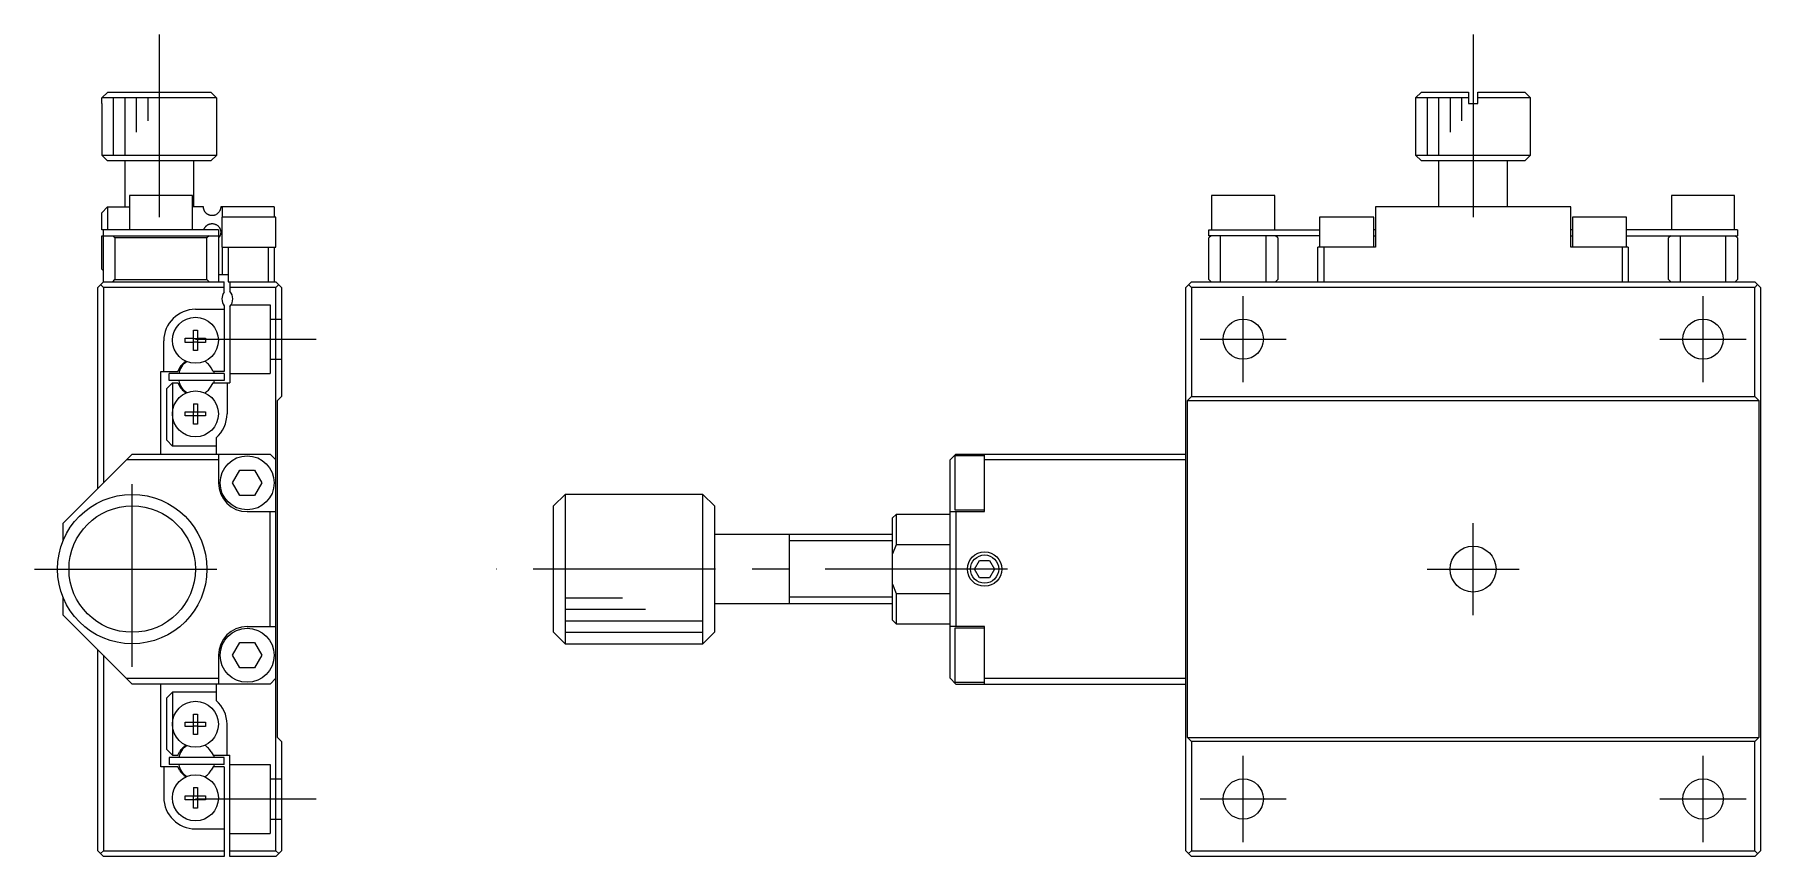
# Model space of a CAD drawing. Extents: x 0 to 320, y -8 to 186.
# Drawn here: x 170 to 320.2, y 64.5 to 136 of the extents above; entities that cross this region are included whole.
import ezdxf

# ---------------------------------------------------------------- set-up
doc = ezdxf.new("R2010")
doc.units = 0
doc.header["$LTSCALE"] = 0.5
doc.linetypes.add('CENTER', pattern=[50.8, 31.75, -6.35, 6.35, -6.35])
doc.linetypes.add('DASHED', pattern=[19.05, 12.7, -6.35])
for name, color, linetype in [('MSM_CENTER', 1, 'CENTER'), ('MSM_CONTINUOUS', 7, 'CONTINUOUS'), ('MSM_DASHED', 4, 'DASHED'), ('MSM_NARROW', 5, 'CONTINUOUS')]:
    doc.layers.add(name, color=color, linetype=linetype)

msp = doc.modelspace()

# ---------------------------------------------------------------- linework, layer by layer
at = {"layer": 'MSM_CENTER'}
for p, q in [((180.85, 136), (180.85, 120)), ((295.155071, 136), (295.155071, 119)), ((275.155071, 105.75), (275.155071, 113.25)), ((315.155071, 105.75), (315.155071, 113.25)), ((184, 109.5), (194.5, 109.5)), ((271.405071, 109.5), (278.905071, 109.5)), ((311.405071, 109.5), (318.905071, 109.5)), ((178.5, 81), (178.5, 98)), ((295.155071, 85.5), (295.155071, 93.5)), ((170, 89.5), (187, 89.5)), ((254.655071, 89.5), (210.155071, 89.5)), ((291.155071, 89.5), (299.155071, 89.5)), ((275.155071, 65.75), (275.155071, 73.25)), ((315.155071, 65.75), (315.155071, 73.25)), ((184, 69.5), (194.5, 69.5)), ((271.405071, 69.5), (278.905071, 69.5)), ((311.405071, 69.5), (318.905071, 69.5))]:
    msp.add_line(p, q, dxfattribs=at)
at = {"layer": 'MSM_CONTINUOUS'}
for p, q in [((175.866026, 130.5), (176.367813, 131)), ((176.367813, 131), (185.332187, 131)), ((185.332187, 131), (185.833974, 130.5)), ((290.655071, 131), (290.155071, 130.5)), ((290.655071, 131), (294.755071, 131)), ((294.755071, 131), (294.755071, 130)), ((295.555071, 130), (295.555071, 131)), ((295.555071, 131), (299.655071, 131)), ((300.155071, 130.5), (299.655071, 131)), ((175.85, 130), (175.866026, 130)), ((175.85, 130), (175.85, 125.5)), ((175.866026, 130), (175.866026, 130.5)), ((185.833974, 130.5), (175.866026, 130.5)), ((185.833974, 130.5), (185.833974, 130)), ((185.833974, 130), (185.85, 130)), ((185.85, 125.5), (185.85, 130)), ((294.755071, 130.5), (290.155071, 130.5)), ((290.155071, 130.5), (290.155071, 125.5)), ((294.755071, 130), (295.555071, 130)), ((300.155071, 130.5), (295.555071, 130.5)), ((300.155071, 125.5), (300.155071, 130.5)), ((175.85, 125.5), (185.85, 125.5)), ((175.85, 125.5), (176.35, 125)), ((185.35, 125), (176.35, 125)), ((177.85, 125), (177.85, 121)), ((183.85, 121), (183.85, 125)), ((185.35, 125), (185.85, 125.5)), ((290.155071, 125.5), (300.155071, 125.5)), ((290.155071, 125.5), (290.655071, 125)), ((299.655071, 125), (290.655071, 125)), ((292.155071, 125), (292.155071, 121)), ((298.155071, 121), (298.155071, 125)), ((299.655071, 125), (300.155071, 125.5)), ((183.75, 122), (178.25, 122)), ((178.25, 122), (178.25, 119)), ((183.75, 119), (183.75, 122)), ((277.905071, 122), (272.405071, 122)), ((272.405071, 122), (272.405071, 119)), ((277.905071, 119), (277.905071, 122)), ((317.905071, 122), (312.405071, 122)), ((312.405071, 122), (312.405071, 119)), ((317.905071, 119), (317.905071, 122)), ((176.35, 121), (175.85, 120.5)), ((175.85, 119), (175.85, 120.5)), ((176.35, 121), (176.35, 119)), ((176.35, 121), (178.25, 121)), ((184.7, 121), (183.75, 121)), ((184.700794, 120.965506), (184.7, 121)), ((184.703171, 120.931104), (184.700794, 120.965506)), ((184.707074, 120.89724), (184.703171, 120.931104)), ((184.7125, 120.863642), (184.707074, 120.89724)), ((184.716837, 120.841975), (184.7125, 120.863642)), ((184.721802, 120.820479), (184.716837, 120.841975)), ((184.728934, 120.793696), (184.721802, 120.820479)), ((184.737029, 120.767253), (184.728934, 120.793696)), ((184.74606, 120.741218), (184.737029, 120.767253)), ((184.755828, 120.716057), (184.74606, 120.741218)), ((184.766457, 120.691346), (184.755828, 120.716057)), ((184.77791, 120.66714), (184.766457, 120.691346)), ((184.787375, 120.648676), (184.77791, 120.66714)), ((184.79731, 120.630548), (184.787375, 120.648676)), ((184.809594, 120.609642), (184.79731, 120.630548)), ((184.822486, 120.589238), (184.809594, 120.609642)), ((184.83595, 120.569369), (184.822486, 120.589238)), ((184.856881, 120.54097), (184.83595, 120.569369)), ((184.878919, 120.513824), (184.856881, 120.54097)), ((184.897706, 120.492586), (184.878919, 120.513824)), ((184.917125, 120.472228), (184.897706, 120.492586)), ((184.93711, 120.452785), (184.917125, 120.472228)), ((184.955346, 120.436247), (184.93711, 120.452785)), ((184.973958, 120.420445), (184.955346, 120.436247)), ((185.000024, 120.399983), (184.973958, 120.420445)), ((185.026639, 120.380916), (185.000024, 120.399983)), ((185.053462, 120.363402), (185.026639, 120.380916)), ((185.080656, 120.347248), (185.053462, 120.363402)), ((185.107834, 120.3326), (185.080656, 120.347248)), ((185.135229, 120.319251), (185.107834, 120.3326)), ((185.162545, 120.307274), (185.135229, 120.319251)), ((185.189949, 120.296527), (185.162545, 120.307274)), ((185.211196, 120.289034), (185.189949, 120.296527)), ((185.232437, 120.282249), (185.211196, 120.289034)), ((185.263295, 120.273611), (185.232437, 120.282249)), ((185.294044, 120.266395), (185.263295, 120.273611)), ((185.324603, 120.260557), (185.294044, 120.266395)), ((185.369514, 120.254331), (185.324603, 120.260557)), ((185.413777, 120.250875), (185.369514, 120.254331)), ((185.453111, 120.250006), (185.413777, 120.250875)), ((185.481812, 120.250675), (185.453111, 120.250006)), ((185.523857, 120.253645), (185.481812, 120.250675)), ((185.564922, 120.258857), (185.523857, 120.253645)), ((185.617441, 120.26893), (185.564922, 120.258857)), ((185.668068, 120.282402), (185.617441, 120.26893)), ((185.716024, 120.298764), (185.668068, 120.282402)), ((185.762036, 120.317993), (185.716024, 120.298764)), ((185.805619, 120.33967), (185.762036, 120.317993)), ((185.847259, 120.363851), (185.805619, 120.33967)), ((185.885773, 120.389588), (185.847259, 120.363851)), ((185.922448, 120.417511), (185.885773, 120.389588)), ((185.957013, 120.447335), (185.922448, 120.417511)), ((185.989764, 120.479275), (185.957013, 120.447335)), ((186.020378, 120.512998), (185.989764, 120.479275)), ((186.049195, 120.548928), (186.020378, 120.512998)), ((186.075957, 120.586862), (186.049195, 120.548928)), ((186.10088, 120.627367), (186.075957, 120.586862)), ((186.114734, 120.652677), (186.10088, 120.627367)), ((186.127896, 120.679122), (186.114734, 120.652677)), ((186.140319, 120.706812), (186.127896, 120.679122)), ((186.149022, 120.728203), (186.140319, 120.706812)), ((186.157278, 120.750461), (186.149022, 120.728203)), ((186.165036, 120.773658), (186.157278, 120.750461)), ((186.172248, 120.797867), (186.165036, 120.773658)), ((186.176756, 120.814727), (186.172248, 120.797867)), ((186.180973, 120.832135), (186.176756, 120.814727)), ((186.184868, 120.850104), (186.180973, 120.832135)), ((186.187492, 120.863601), (186.184868, 120.850104)), ((186.189916, 120.877432), (186.187492, 120.863601)), ((186.192122, 120.891581), (186.189916, 120.877432)), ((186.19409, 120.906031), (186.192122, 120.891581)), ((186.19542, 120.917282), (186.19409, 120.906031)), ((186.196595, 120.928746), (186.19542, 120.917282)), ((186.197607, 120.940388), (186.196595, 120.928746)), ((186.198451, 120.95217), (186.197607, 120.940388)), ((186.199119, 120.964059), (186.198451, 120.95217)), ((186.199604, 120.976017), (186.199119, 120.964059)), ((186.1999, 120.988009), (186.199604, 120.976017)), ((186.2, 121), (186.1999, 120.988009)), ((190.85, 121), (186.2, 121)), ((186.35, 120.1), (186.35, 121)), ((190.85, 121), (190.85, 120.1)), ((303.655071, 121), (286.655071, 121)), ((286.655071, 121), (286.655071, 117.5)), ((303.655071, 117.5), (303.655071, 121)), ((186, 119), (175.85, 119)), ((176, 114.5), (176, 119)), ((184.727158, 119), (184.734773, 119.025719)), ((184.734773, 119.025719), (184.74328, 119.051087)), ((184.74328, 119.051087), (184.752649, 119.076046)), ((184.752649, 119.076046), (184.762046, 119.098695)), ((184.762046, 119.098695), (184.772144, 119.120953)), ((184.772144, 119.120953), (184.782914, 119.142777)), ((184.782914, 119.142777), (184.795711, 119.166612)), ((184.795711, 119.166612), (184.809293, 119.189862)), ((184.809293, 119.189862), (184.823612, 119.212478)), ((184.823612, 119.212478), (184.838172, 119.233781)), ((184.838172, 119.233781), (184.853367, 119.254453)), ((184.853367, 119.254453), (184.86915, 119.274461)), ((184.86915, 119.274461), (184.891865, 119.300984)), ((184.891865, 119.300984), (184.915548, 119.326176)), ((184.915548, 119.326176), (184.933703, 119.344)), ((184.933703, 119.344), (184.952303, 119.361067)), ((184.952303, 119.361067), (184.971298, 119.37736)), ((184.971298, 119.37736), (184.993162, 119.39481)), ((184.993162, 119.39481), (185.015433, 119.41127)), ((185.015433, 119.41127), (185.046002, 119.431888)), ((185.046002, 119.431888), (185.077107, 119.450729)), ((185.077107, 119.450729), (185.108593, 119.467788)), ((185.108593, 119.467788), (185.132655, 119.479553)), ((185.132655, 119.479553), (185.156837, 119.49033)), ((185.156837, 119.49033), (185.187942, 119.502726)), ((185.187942, 119.502726), (185.219107, 119.513574)), ((185.219107, 119.513574), (185.250231, 119.522906)), ((185.250231, 119.522906), (185.2888, 119.532471)), ((185.2888, 119.532471), (185.327103, 119.539862)), ((185.327103, 119.539862), (185.361271, 119.544733)), ((185.361271, 119.544733), (185.395078, 119.547986)), ((185.395078, 119.547986), (185.428636, 119.549696)), ((185.428636, 119.549696), (185.472321, 119.549668)), ((185.472321, 119.549668), (185.51535, 119.547147)), ((185.51535, 119.547147), (185.557375, 119.542274)), ((185.557375, 119.542274), (185.598815, 119.535088)), ((185.598815, 119.535088), (185.639115, 119.525765)), ((185.639115, 119.525765), (185.678666, 119.514291)), ((185.678666, 119.514291), (185.716984, 119.50087)), ((185.716984, 119.50087), (185.754227, 119.485526)), ((185.754227, 119.485526), (185.799866, 119.463396)), ((185.799866, 119.463396), (185.843655, 119.438386)), ((185.843655, 119.438386), (185.885309, 119.410742)), ((185.885309, 119.410742), (185.925286, 119.380176)), ((185.925286, 119.380176), (185.963069, 119.347047)), ((185.963069, 119.347047), (185.999069, 119.310908)), ((185.999069, 119.310908), (186.032804, 119.272059)), ((186, 119), (186, 114.5)), ((186.032804, 119.272059), (186.064433, 119.230084)), ((186.064433, 119.230084), (186.083089, 119.202117)), ((186.083089, 119.202117), (186.100832, 119.17272)), ((186.100832, 119.17272), (186.117582, 119.14181)), ((186.117582, 119.14181), (186.133341, 119.109104)), ((186.133341, 119.109104), (186.140783, 119.092094)), ((186.140783, 119.092094), (186.147936, 119.074563)), ((186.147936, 119.074563), (186.157074, 119.050101)), ((186.157074, 119.050101), (186.165618, 119.024488)), ((186.165618, 119.024488), (186.173495, 118.997624)), ((186.173495, 118.997624), (186.177212, 118.983475)), ((186.177212, 118.983475), (186.180725, 118.968943)), ((186.18282, 118.640383), (186.178667, 118.622387)), ((186.180725, 118.968943), (186.184015, 118.95402)), ((186.186622, 118.658964), (186.18282, 118.640383)), ((186.184015, 118.95402), (186.186662, 118.940808)), ((186.190032, 118.678126), (186.186622, 118.658964)), ((186.186662, 118.940808), (186.189122, 118.927251)), ((186.189122, 118.927251), (186.191377, 118.91337)), ((186.193013, 118.697864), (186.190032, 118.678126)), ((186.191377, 118.91337), (186.193408, 118.89919)), ((186.194639, 118.710507), (186.193013, 118.697864)), ((186.193408, 118.89919), (186.195197, 118.884734)), ((186.196072, 118.723411), (186.194639, 118.710507)), ((186.195197, 118.884734), (186.196724, 118.870024)), ((186.1973, 118.736533), (186.196072, 118.723411)), ((186.196724, 118.870024), (186.197695, 118.858695)), ((186.198312, 118.749828), (186.1973, 118.736533)), ((186.197695, 118.858695), (186.1985, 118.847191)), ((186.199096, 118.763254), (186.198312, 118.749828)), ((186.1985, 118.847191), (186.199135, 118.835554)), ((186.19964, 118.776766), (186.199096, 118.763254)), ((186.199135, 118.835554), (186.199596, 118.823823)), ((186.199596, 118.823823), (186.199881, 118.812039)), ((186.199907, 118.78847), (186.19964, 118.776766)), ((186.199881, 118.812039), (186.199986, 118.800241)), ((186.199986, 118.800241), (186.199907, 118.78847)), ((191, 120.1), (186.3, 120.1)), ((186.3, 120.1), (186.3, 117.5)), ((191, 117.5), (191, 120.1)), ((272.155071, 118.5), (272.155071, 119)), ((272.155071, 119), (281.805071, 119)), ((286.505071, 120.1), (281.805071, 120.1)), ((281.805071, 120.1), (281.805071, 117.5)), ((286.505071, 117.5), (286.505071, 120.1)), ((286.655071, 119), (286.505071, 119)), ((303.805071, 119), (303.655071, 119)), ((308.505071, 120.1), (303.805071, 120.1)), ((303.805071, 120.1), (303.805071, 117.5)), ((308.505071, 117.5), (308.505071, 120.1)), ((318.155071, 119), (308.505071, 119)), ((318.155071, 119), (318.155071, 118.5)), ((175.85, 115.6), (175.85, 118.5)), ((175.85, 118.5), (186, 118.5)), ((177, 118.3), (176.8, 118.5)), ((177, 118.3), (177, 114.7)), ((185, 118.3), (177, 118.3)), ((185.2, 118.5), (185, 118.3)), ((185, 114.7), (185, 118.3)), ((186.00787, 118.298717), (186.000186, 118.290299)), ((186.039733, 118.336626), (186.00787, 118.298717)), ((186.069311, 118.376971), (186.039733, 118.336626)), ((186.088004, 118.405725), (186.069311, 118.376971)), ((186.105703, 118.435921), (186.088004, 118.405725)), ((186.118991, 118.460948), (186.105703, 118.435921)), ((186.13161, 118.487089), (186.118991, 118.460948)), ((186.143516, 118.514455), (186.13161, 118.487089)), ((186.152732, 118.537946), (186.143516, 118.514455)), ((186.161401, 118.562486), (186.152732, 118.537946)), ((186.169462, 118.588166), (186.161401, 118.562486)), ((186.174202, 118.604979), (186.169462, 118.588166)), ((186.178667, 118.622387), (186.174202, 118.604979)), ((186.3, 117.5), (191, 117.5)), ((186.35, 115.1), (186.35, 117.5)), ((186.85, 117.5), (186.85, 114.5)), ((190.35, 114.5), (190.35, 117.5)), ((190.85, 117.5), (190.85, 114.5)), ((272.355071, 118.5), (272.155071, 118.3)), ((281.805071, 118.5), (272.155071, 118.5)), ((272.155071, 114.7), (272.155071, 118.3)), ((273.155071, 118.5), (273.155071, 114.5)), ((277.155071, 114.5), (277.155071, 118.5)), ((278.155071, 118.3), (277.955071, 118.5)), ((278.155071, 118.3), (278.155071, 114.7)), ((286.655071, 117.5), (281.655071, 117.5)), ((281.655071, 114.5), (281.655071, 117.5)), ((282.155071, 117.5), (282.155071, 114.5)), ((286.505071, 118.5), (286.655071, 118.5)), ((303.655071, 118.5), (303.805071, 118.5)), ((308.655071, 117.5), (303.655071, 117.5)), ((308.155071, 114.5), (308.155071, 117.5)), ((308.505071, 118.5), (318.155071, 118.5)), ((308.655071, 117.5), (308.655071, 114.5)), ((312.355071, 118.5), (312.155071, 118.3)), ((312.155071, 114.7), (312.155071, 118.3)), ((313.155071, 118.5), (313.155071, 114.5)), ((317.155071, 114.5), (317.155071, 118.5)), ((318.155071, 118.3), (317.955071, 118.5)), ((318.155071, 118.3), (318.155071, 114.7)), ((176, 114.5), (175.5, 114)), ((176, 114), (175.75, 114.25)), ((175.85, 115.6), (176, 115.45)), ((176, 114.5), (186.5, 114.5)), ((176.8, 114.5), (177, 114.7)), ((177, 114.7), (185, 114.7)), ((185, 114.7), (185.2, 114.5)), ((186.85, 115.1), (186, 115.1)), ((186.5, 113.6), (186.5, 114.5)), ((186.85, 114.5), (191, 114.5)), ((187, 114.5), (187, 113.661438)), ((191, 114.5), (191.5, 114)), ((191.25, 114.25), (191, 114)), ((270.655071, 114.5), (270.155071, 114)), ((270.655071, 114), (270.405071, 114.25)), ((270.655071, 114.5), (319.655071, 114.5)), ((272.155071, 114.7), (272.355071, 114.5)), ((277.955071, 114.5), (278.155071, 114.7)), ((312.155071, 114.7), (312.355071, 114.5)), ((317.955071, 114.5), (318.155071, 114.7)), ((320.155071, 114), (319.655071, 114.5)), ((319.905071, 114.25), (319.655071, 114)), ((175.5, 96.5), (175.5, 114)), ((186.5, 114), (176, 114)), ((176, 114), (176, 97)), ((191, 114), (187, 114)), ((191, 65), (191, 114)), ((191.5, 114), (191.5, 104.5)), ((270.155071, 65), (270.155071, 114)), ((270.655071, 114), (270.655071, 104.5)), ((319.655071, 114), (270.655071, 114)), ((319.655071, 104.5), (319.655071, 114)), ((320.155071, 114), (320.155071, 65)), ((184, 112.1), (186.5, 112.1)), ((186.5, 112.4), (186.5, 106.7)), ((187, 112.338562), (187, 105.7)), ((183.82, 110.286361), (184.18, 110.286361)), ((183.82, 109.58), (183.82, 110.286361)), ((184.18, 110.286361), (184.18, 109.58)), ((181.25, 106.7), (181.25, 109.35)), ((183.113639, 109.22), (183.113639, 109.58)), ((183.113639, 109.58), (183.82, 109.58)), ((183.82, 109.22), (183.113639, 109.22)), ((183.830372, 109.569628), (183.82, 109.58)), ((183.830372, 109.230372), (183.82, 109.22)), ((183.82, 108.513639), (183.82, 109.22)), ((184.18, 108.513639), (183.82, 108.513639)), ((183.830372, 109.569628), (184.169628, 109.569628)), ((183.830372, 109.230372), (183.830372, 109.569628)), ((184.169628, 109.230372), (183.830372, 109.230372)), ((184.169628, 109.569628), (184.18, 109.58)), ((184.169628, 109.569628), (184.169628, 109.230372)), ((184.169628, 109.230372), (184.18, 109.22)), ((184.18, 109.58), (184.886361, 109.58)), ((184.18, 109.22), (184.18, 108.513639)), ((184.886361, 109.22), (184.18, 109.22)), ((184.886361, 109.58), (184.886361, 109.22)), ((181, 106.7), (182.455588, 106.7)), ((181, 99.5), (181, 106.7)), ((182.625185, 106.99375), (182.455588, 106.7)), ((185.544412, 106.7), (185.374815, 106.99375)), ((186.5, 106.7), (185.544412, 106.7)), ((181.5, 105.2), (182, 105.7)), ((181.5, 100.7), (181.5, 105.2)), ((181.7, 105.9), (181.7, 106.5)), ((186.5, 106.5), (181.7, 106.5)), ((186.5, 105.9), (181.7, 105.9)), ((182, 105.7), (182, 100.2)), ((182, 105.7), (182.455588, 105.7)), ((182.455588, 105.7), (182.625185, 105.40625)), ((185.374815, 105.40625), (185.544412, 105.7)), ((185.544412, 105.7), (187, 105.7)), ((186.5, 106.5), (186.5, 105.9)), ((186.75, 105.7), (186.75, 103)), ((183.82, 103.886361), (184.18, 103.886361)), ((183.82, 103.886361), (183.82, 103.18)), ((184.18, 103.886361), (184.18, 103.18)), ((191.15, 104.15), (191.5, 104.5)), ((191.15, 74.85), (191.15, 104.15)), ((270.305071, 104.15), (270.655071, 104.5)), ((270.305071, 74.85), (270.305071, 104.15)), ((270.305071, 104.15), (320.005071, 104.15)), ((270.655071, 104.5), (319.655071, 104.5)), ((319.655071, 104.5), (320.005071, 104.15)), ((320.005071, 104.15), (320.005071, 74.85)), ((183.113639, 102.82), (183.113639, 103.18)), ((183.113639, 103.18), (183.82, 103.18)), ((183.82, 102.82), (183.113639, 102.82)), ((183.830372, 103.169628), (183.82, 103.18)), ((183.830372, 102.830372), (183.82, 102.82)), ((183.82, 102.113639), (183.82, 102.82)), ((184.18, 102.113639), (183.82, 102.113639)), ((183.830372, 103.169628), (184.169628, 103.169628)), ((183.830372, 102.830372), (183.830372, 103.169628)), ((184.169628, 102.830372), (183.830372, 102.830372)), ((184.169628, 103.169628), (184.18, 103.18)), ((184.169628, 103.169628), (184.169628, 102.830372)), ((184.169628, 102.830372), (184.18, 102.82)), ((184.18, 103.18), (184.886361, 103.18)), ((184.18, 102.82), (184.18, 102.113639)), ((184.886361, 102.82), (184.18, 102.82)), ((184.886361, 103.18), (184.886361, 102.82)), ((182, 100.2), (181.5, 100.7)), ((185.8, 100.920938), (185.8, 99.5)), ((178.5, 99.5), (172.5, 93.5)), ((178.5, 99.5), (190.5, 99.5)), ((185.8, 100.2), (182, 100.2)), ((186, 99.5), (186, 97)), ((191, 99), (190.5, 99.5)), ((250.155071, 99.5), (249.655071, 99)), ((250.055071, 99.35), (250.055071, 94.65)), ((252.655071, 99.35), (250.055071, 99.35)), ((250.155071, 99.5), (270.155071, 99.5)), ((252.655071, 94.5), (252.655071, 99.5)), ((186, 99), (178, 99)), ((187.229829, 97), (187.864915, 98.1)), ((187.864915, 98.1), (189.135085, 98.1)), ((189.135085, 98.1), (189.770171, 97)), ((249.655071, 80), (249.655071, 99)), ((270.155071, 99), (252.655071, 99)), ((187.864915, 95.9), (187.229829, 97)), ((189.770171, 97), (189.135085, 95.9)), ((189.135085, 95.9), (187.864915, 95.9)), ((216.155071, 96), (215.155071, 95)), ((215.155071, 84), (215.155071, 95)), ((216.155071, 96), (216.155071, 83)), ((228.155071, 96), (216.155071, 96)), ((228.155071, 83), (228.155071, 96)), ((229.155071, 95), (228.155071, 96)), ((229.155071, 95), (229.155071, 84)), ((250.055071, 94.65), (252.655071, 94.65)), ((172.5, 92), (172.5, 93.5)), ((188.5, 94.5), (191, 94.5)), ((190.5, 84.5), (190.5, 94.5)), ((244.955071, 94.25), (244.655071, 93.95)), ((244.655071, 85.05), (244.655071, 93.95)), ((244.955071, 94.25), (244.955071, 91.62132)), ((249.655071, 94.25), (244.955071, 94.25)), ((249.655071, 94.5), (252.655071, 94.5)), ((250.155071, 94.5), (250.155071, 84.5)), ((244.655071, 92.5), (229.155071, 92.5)), ((235.655071, 92.500005), (235.655071, 86.499995)), ((244.955071, 91.62132), (244.655071, 90.819091)), ((249.655071, 91.62132), (244.955071, 91.62132)), ((251.789045, 89.5), (252.222058, 90.25)), ((252.222058, 90.25), (253.088083, 90.25)), ((253.088083, 90.25), (253.521096, 89.5)), ((252.222058, 88.75), (251.789045, 89.5)), ((253.088083, 88.75), (252.222058, 88.75)), ((253.521096, 89.5), (253.088083, 88.75)), ((244.655071, 88.180909), (244.955071, 87.37868)), ((244.955071, 87.37868), (244.955071, 84.75)), ((244.955071, 87.37868), (249.655071, 87.37868)), ((172.5, 85.5), (172.5, 87)), ((229.155071, 86.5), (244.655051, 86.5)), ((172.5, 85.5), (178.5, 79.5)), ((188.5, 84.5), (191, 84.5)), ((244.655071, 85.05), (244.955071, 84.75)), ((244.955071, 84.75), (249.655071, 84.75)), ((252.655071, 84.5), (249.655071, 84.5)), ((250.055071, 84.35), (250.055071, 79.65)), ((252.655071, 84.35), (250.055071, 84.35)), ((252.655071, 79.5), (252.655071, 84.5)), ((187.229829, 82), (187.864915, 83.1)), ((187.864915, 83.1), (189.135085, 83.1)), ((189.135085, 83.1), (189.770171, 82)), ((215.155071, 84), (216.155071, 83)), ((216.155071, 83), (228.155071, 83)), ((228.155071, 83), (229.155071, 84)), ((175.5, 65), (175.5, 82.5)), ((176, 82), (176, 65)), ((186, 82), (186, 79.5)), ((187.864915, 80.9), (187.229829, 82)), ((189.770171, 82), (189.135085, 80.9)), ((178, 80), (186, 80)), ((189.135085, 80.9), (187.864915, 80.9)), ((190.5, 79.5), (191, 80)), ((249.655071, 80), (250.155071, 79.5)), ((250.055071, 79.65), (252.655071, 79.65)), ((252.655071, 80), (270.155071, 80)), ((190.5, 79.5), (178.5, 79.5)), ((181, 72.3), (181, 79.5)), ((181.5, 78.3), (182, 78.8)), ((181.5, 73.8), (181.5, 78.3)), ((182, 78.8), (182, 73.3)), ((185.8, 78.8), (182, 78.8)), ((185.8, 79.5), (185.8, 78.079062)), ((250.155071, 79.5), (270.155071, 79.5)), ((183.82, 76.886361), (184.18, 76.886361)), ((183.82, 76.18), (183.82, 76.886361)), ((184.18, 76.886361), (184.18, 76.18)), ((183.113639, 75.82), (183.113639, 76.18)), ((183.113639, 76.18), (183.82, 76.18)), ((183.82, 75.82), (183.113639, 75.82)), ((183.830372, 76.169628), (183.82, 76.18)), ((183.830372, 75.830372), (183.82, 75.82)), ((183.82, 75.113639), (183.82, 75.82)), ((184.18, 75.113639), (183.82, 75.113639)), ((183.830372, 76.169628), (184.169628, 76.169628)), ((183.830372, 75.830372), (183.830372, 76.169628)), ((184.169628, 75.830372), (183.830372, 75.830372)), ((184.169628, 76.169628), (184.18, 76.18)), ((184.169628, 76.169628), (184.169628, 75.830372)), ((184.169628, 75.830372), (184.18, 75.82)), ((184.18, 76.18), (184.886361, 76.18)), ((184.18, 75.82), (184.18, 75.113639)), ((184.886361, 75.82), (184.18, 75.82)), ((184.886361, 76.18), (184.886361, 75.82)), ((186.75, 73.3), (186.75, 76)), ((182, 73.3), (181.5, 73.8)), ((182.455588, 73.3), (182.625185, 73.59375)), ((185.374815, 73.59375), (185.544412, 73.3)), ((191.5, 74.5), (191.15, 74.85)), ((191.5, 74.5), (191.5, 65)), ((270.655071, 74.5), (270.305071, 74.85)), ((270.305071, 74.85), (320.005071, 74.85)), ((270.655071, 74.5), (270.655071, 65)), ((319.655071, 74.5), (270.655071, 74.5)), ((320.005071, 74.85), (319.655071, 74.5)), ((319.655071, 65), (319.655071, 74.5)), ((182.455588, 72.3), (181, 72.3)), ((181.25, 72.3), (181.25, 69.65)), ((181.7, 73.1), (181.7, 72.5)), ((186.5, 73.1), (181.7, 73.1)), ((186.5, 72.5), (181.7, 72.5)), ((182, 73.3), (182.455588, 73.3)), ((182.625185, 72.00625), (182.455588, 72.3)), ((185.544412, 72.3), (185.374815, 72.00625)), ((185.544412, 73.3), (187, 73.3)), ((186.5, 72.3), (185.544412, 72.3)), ((186.5, 72.5), (186.5, 73.1)), ((186.5, 72.3), (186.5, 64.5)), ((187, 64.5), (187, 73.3)), ((183.113639, 69.42), (183.113639, 69.78)), ((183.113639, 69.78), (183.82, 69.78)), ((183.82, 69.42), (183.113639, 69.42)), ((183.82, 70.486361), (184.18, 70.486361)), ((183.82, 70.486361), (183.82, 69.78)), ((183.830372, 69.769628), (183.82, 69.78)), ((183.830372, 69.430372), (183.82, 69.42)), ((183.82, 68.713639), (183.82, 69.42)), ((183.830372, 69.769628), (184.169628, 69.769628)), ((183.830372, 69.430372), (183.830372, 69.769628)), ((184.169628, 69.430372), (183.830372, 69.430372)), ((184.169628, 69.769628), (184.18, 69.78)), ((184.169628, 69.769628), (184.169628, 69.430372)), ((184.169628, 69.430372), (184.18, 69.42)), ((184.18, 70.486361), (184.18, 69.78)), ((184.18, 69.78), (184.886361, 69.78)), ((184.18, 69.42), (184.18, 68.713639)), ((184.886361, 69.42), (184.18, 69.42)), ((184.886361, 69.78), (184.886361, 69.42)), ((184.18, 68.713639), (183.82, 68.713639)), ((184, 66.9), (186.5, 66.9)), ((176, 64.5), (175.5, 65)), ((175.75, 64.75), (176, 65)), ((176, 65), (186.5, 65)), ((187, 65), (191, 65)), ((191.5, 65), (191, 64.5)), ((191, 65), (191.25, 64.75)), ((270.155071, 65), (270.655071, 64.5)), ((270.405071, 64.75), (270.655071, 65)), ((270.655071, 65), (319.655071, 65)), ((319.655071, 65), (319.905071, 64.75)), ((319.655071, 64.5), (320.155071, 65)), ((186.5, 64.5), (176, 64.5)), ((191, 64.5), (187, 64.5)), ((319.655071, 64.5), (270.655071, 64.5))]:
    msp.add_line(p, q, dxfattribs=at)
for centre, radius in [((184, 109.4), 2), ((275.155071, 109.5), 1.75), ((315.155071, 109.5), 1.75), ((184, 103), 2), ((188.5, 97), 2.35), ((178.5, 89.5), 6.5), ((178.5, 89.5), 5.5), ((252.655071, 89.5), 1.2295), ((295.155071, 89.5), 2), ((188.5, 82), 2.35), ((184, 76), 2), ((184, 69.6), 2), ((275.155071, 69.5), 1.75), ((315.155071, 69.5), 1.75)]:
    msp.add_circle(centre, radius, dxfattribs=at)
for centre, radius, start, end in [((187.3, 113), 1, 143.130102, 216.869898), ((186.25, 113), 1, 318.590378, 41.409622), ((184, 109.35), 2.75, 90, 180), ((184.1, 106.199999), 1.5875, 122.15934, 169.10691), ((184, 106.2), 1.5875, 135, 150), ((184.115, 106.08519), 1.75, 121.886504, 135.004406), ((183.885, 106.08519), 1.75, 44.995594, 58.113496), ((184, 106.2), 1.5875, 30, 45), ((184.1, 106.199999), 1.5875, 10.89309, 18.358475), ((184.1, 106.199999), 1.5875, 190.893016, 237.840577), ((184, 106.2), 1.5875, 210, 225), ((184, 106.2), 1.5875, 315, 330), ((184.1, 106.199999), 1.5875, 341.641601, 349.106984), ((184.115, 106.31481), 1.75, 224.995594, 238.113496), ((183.885, 106.31481), 1.75, 301.886504, 315.004406), ((184, 103), 2.75, 310.885193, 0), ((188.5, 97), 2.5, 180, 270), ((188.5, 82), 2.5, 90, 180), ((184, 76), 2.75, 0, 49.114807), ((184.1, 72.800001), 1.5875, 122.159423, 169.106984), ((184, 72.8), 1.5875, 135, 150), ((184.115, 72.68519), 1.75, 121.886504, 135.004406), ((183.885, 72.68519), 1.75, 44.995594, 58.113496), ((184, 72.8), 1.5875, 30, 45), ((184.1, 72.800001), 1.5875, 190.89309, 237.84066), ((184.1, 72.800001), 1.5875, 341.641525, 349.10691), ((184.1, 72.800001), 1.5875, 10.893016, 18.358399), ((184, 72.8), 1.5875, 210, 225), ((184.115, 72.91481), 1.75, 224.995594, 238.113496), ((183.885, 72.91481), 1.75, 301.886504, 315.004406), ((184, 72.8), 1.5875, 315, 330), ((184, 69.65), 2.75, 180, 270)]:
    msp.add_arc(centre, radius, start, end, dxfattribs=at)
at = {"layer": 'MSM_DASHED'}
for p, q in [((187.116025, 112.5), (190.5, 112.5)), ((190.5, 112.5), (190.5, 106.5)), ((190.5, 111.25), (191.5, 111.25)), ((190.5, 107.75), (191.5, 107.75)), ((187, 106.5), (190.5, 106.5)), ((187, 72.5), (190.5, 72.5)), ((190.5, 72.5), (190.5, 66.5)), ((190.5, 71.25), (191.5, 71.25)), ((190.5, 67.75), (191.5, 67.75)), ((187, 66.5), (190.5, 66.5))]:
    msp.add_line(p, q, dxfattribs=at)
at = {"layer": 'MSM_NARROW'}
for p, q in [((176.85, 130.5), (176.85, 125.5)), ((177.85, 130.5), (177.85, 125.5)), ((178.85, 130.5), (178.85, 127.5)), ((179.85, 130.5), (179.85, 128.5)), ((291.155071, 130.5), (291.155071, 125.5)), ((292.155071, 130.5), (292.155071, 125.5)), ((293.155071, 130.5), (293.155071, 127.5)), ((294.155071, 130.5), (294.155071, 128.5)), ((244.655071, 91.959442), (235.655072, 91.959442)), ((216.155071, 87), (221.155071, 87)), ((216.155071, 86), (223.155071, 86)), ((244.655071, 87.042443), (235.655072, 87.042443)), ((216.155071, 85), (228.155071, 85)), ((216.155071, 84), (228.155071, 84))]:
    msp.add_line(p, q, dxfattribs=at)
msp.add_circle((252.655071, 89.5), 1.5, dxfattribs=at)

doc.saveas('drawing.dxf')
